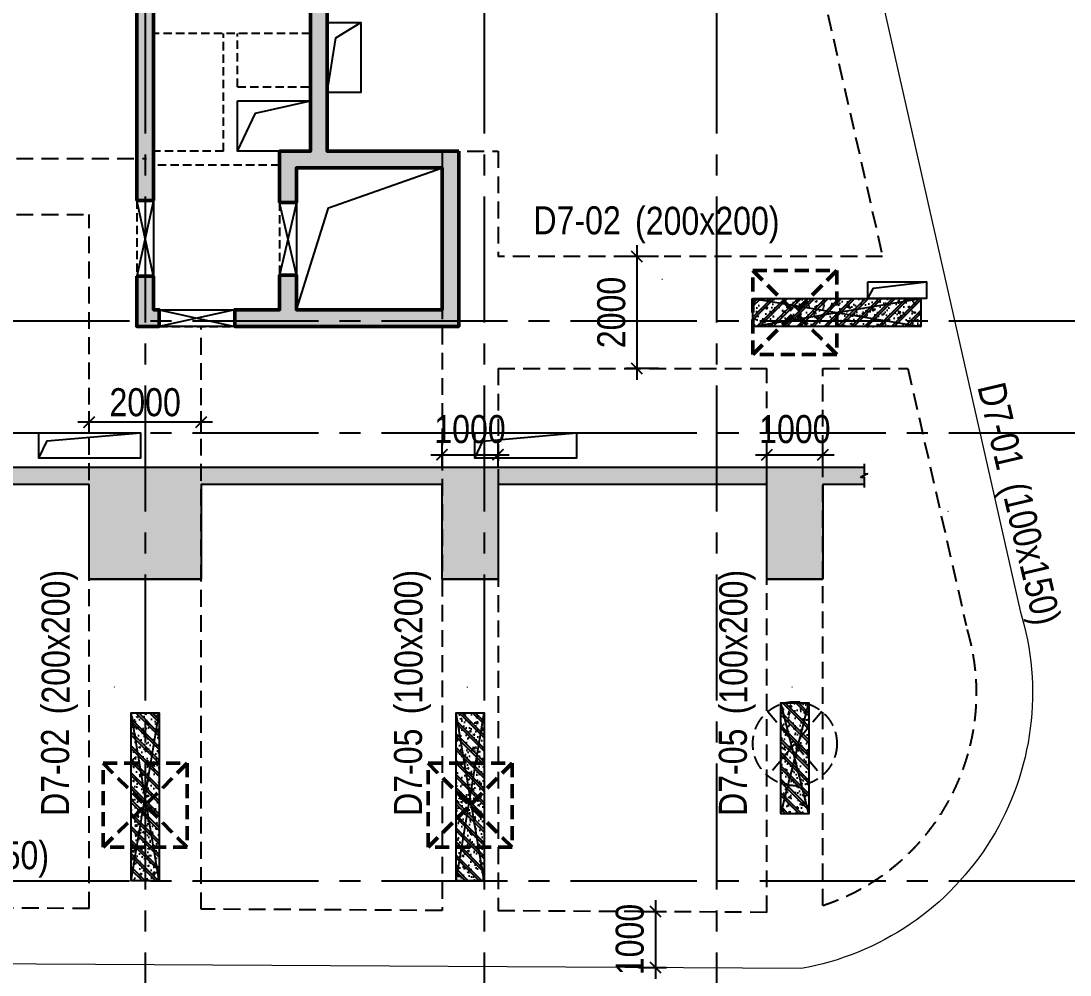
# Model space of a CAD drawing. Header units: millimetres. Extents: x -340714 to 2967022, y -655653 to 62.
# Drawn here: x 1788051 to 1806781, y -337006 to -319971 of the extents above; entities that cross this region are included whole.
import ezdxf
from ezdxf.enums import TextEntityAlignment as Align

# ---------------------------------------------------------------- set-up
doc = ezdxf.new("R2010")
doc.units = ezdxf.units.MM
doc.header["$LTSCALE"] = 100
doc.header["$PDMODE"] = 32
doc.header["$PDSIZE"] = 2.5
for name, pattern in [('CENTER2', [1.125, 0.75, -0.125, 0.125, -0.125]), ('DASHED', [4.5, 3, -1.5]), ('HIDDEN', [0.375, 0.25, -0.125])]:
    doc.linetypes.add(name, pattern=pattern)
for name, color, linetype in [('ccu11-Khuat', 9, 'DASHED'), ('ccu11-Manh', 8, 'Continuous'), ('ccu11-Thay', 7, 'Continuous'), ('ccu12-Manh', 8, 'Continuous'), ('ccu12-Text', 31, 'Continuous'), ('ccu12-Truc', 13, 'CENTER2'), ('KC-Betong', 6, 'Continuous'), ('KC2-DIM', 251, 'Continuous'), ('KT-Hatch', 251, 'Continuous'), ('ST_MBDV Cot vach 220805$0$AUDIT_I_220805193045-5', 6, 'Continuous'), ('ST_MBDV Cot vach 220805$0$IDEA - dim', 251, 'Continuous')]:
    doc.layers.add(name, color=color, linetype=linetype)
for name, color, linetype, lineweight in [('ccu12-Tencaukien', 9, 'Continuous', 15), ('KT-Net cot vach', 6, 'Continuous', 50), ('TNG hungdh1', 3, 'Continuous', 13)]:
    doc.layers.add(name, color=color, linetype=linetype, lineweight=lineweight)
doc.styles.add('Arial Narrow', font='ARIALN.TTF')
doc.dimstyles.new('ccu12-200', dxfattribs={"dimscale": 200, "dimtxt": 2.5, "dimasz": 1, "dimexe": 1, "dimexo": 2, "dimgap": 1, "dimtad": 1, "dimdec": 0, "dimrnd": 5, "dimdsep": 46, "dimtxsty": 'Arial Narrow', "dimblk": 'ARCHTICK', "dimcen": -1, "dimdle": 1, "dimclrd": 256, "dimclre": 256, "dimclrt": 3, "dimadec": 0, "dimazin": 2, "dimtfac": 0.1, "dimtdec": 0, "dimtmove": 0, "dimatfit": 1, "dimldrblk": 'ARCHTICK', "dimfxl": 1, "dimtvp": 0.8333333333333334, "dimtolj": 1, "dimtzin": 12, "dimarcsym": 0})
doc.dimstyles.new('CCU_1-300', dxfattribs={"dimscale": 200, "dimtxt": 2.5, "dimasz": 1, "dimexe": 1, "dimexo": 2, "dimgap": 0.5, "dimtad": 1, "dimdec": 0, "dimrnd": 5, "dimdsep": 46, "dimtxsty": 'Arial Narrow', "dimblk": 'ARCHTICK', "dimcen": -1, "dimdle": 1, "dimclrd": 256, "dimclre": 256, "dimclrt": 3, "dimadec": 0, "dimazin": 2, "dimtfac": 0.1, "dimtdec": 0, "dimtix": 1, "dimtmove": 2, "dimatfit": 1, "dimfxl": 1, "dimtvp": 0.8333333333333334, "dimtolj": 1, "dimtzin": 12, "dimarcsym": 0})

# ---------------------------------------------------------------- blocks, each defined once
blk = doc.blocks.new('Grid-ST-flat-3')
at = {"layer": 'ccu12-Truc', "ltscale": 30}
for p, q in [((398999.3874795342, -66474.78057617624), (398999.3874795342, -104409.5824195731)), ((405049.3874795342, -66474.78057617624), (405049.3874795342, -104409.5824195731)), ((409199.3874795342, -66474.78057617624), (409199.3874795342, -104409.5824195731)), ((366096.2468389795, -82196.27186137065), (425824.0468603974, -82196.27186136972)), ((366096.2468389806, -84196.27186137141), (425824.046860399, -84196.27186136867)), ((366096.246838973, -92196.27186136931), (425824.0468604039, -92196.27186137077))]:
    blk.add_line(p, q, dxfattribs=at)
blk = doc.blocks.new('*U650')
h = blk.add_hatch()
h.set_pattern_fill('VATLIEU04', color=250, scale=40, style=0, pattern_type=2)
h.set_pattern_definition([(49.99999999999999, (-449.9999999999709, 3049.999999999995), (286.9040730403014, -25.10085399303804), [30, -330]), (355, (-449.9999999999709, 3049.999999999995), (-55.50053344520001, 300.8768534800047), [24, -264]), (100.4514, (-426.0913279999709, 3047.908263999995), (231.4037526856086, 275.7758168243814), [25.496076, -280.4568448]), (46.18420000000001, (-449.9999999999709, 3129.999999999995), (426.8964194502578, -66.20760573160723), [45, -495]), (96.6356, (-414.4253019999708, 3124.482677199995), (373.8650822194813, 389.6471483601767), [38.2441152, -420.6852]), (351.1842, (-449.9999999999709, 3129.999999999995), (373.8647780534509, 389.6474403701299), [36, -396]), (21, (-409.9999999999709, 3109.999999999995), (238.7628208473847, -161.0475562661355), [30, -330]), (326.0000000000001, (-409.9999999999709, 3109.999999999995), (97.32613276863269, 290.0600180187412), [24, -264]), (71.4514, (-390.1031067999709, 3096.579357599995), (336.089051432596, 129.012198683981), [25.496076, -280.4568448]), (37.50000000000001, (-449.9999999999709, 3049.999999999995), (4.863942126916267, 133.1575415325246), [0, -260.8, 0, -268, 0, -265]), (7.499999999999999, (-449.9999999999709, 3049.999999999995), (105.2278149768594, 157.7646847529441), [0, -152.8, 0, -254.8, 0, -101]), (327.5, (-539.1999999999709, 3049.999999999995), (213.5289744689636, -9.021948693751902), [0, -100, 0, -312, 0, -414]), (317.5, (-579.1999999999709, 3049.999999999995), (233.2744677369545, 40.04199293292709), [0, -130, 0, -207.2, 0, -294]), (45, (-449.9999999999709, 3049.999999999995), (-120.2081528017131, 120.2081528017131), []), (45, (-449.9999999999709, 3098.999999999995), (-120.2081528017131, 120.2081528017131), [])])
h.paths.add_polyline_path([(-475, -474.9999999999998), (25, -475.0000000000047), (25.0000000000291, 2524.999999999995), (-474.9999999999709, 2525)])
at = {"color": 6, "ltscale": 0.25}
blk.add_lwpolyline([(-475, -474.9999999999998), (25, -475.0000000000047), (25.0000000000291, 2524.999999999995), (-474.9999999999709, 2525)], close=True, dxfattribs=at)
at = {"layer": 'Defpoints', "linetype": 'ByBlock', "ltscale": 30}
for p, q in [((25, -475.0000000000047), (-474.9999999999709, 2525)), ((-475, -474.9999999999998), (25.0000000000291, 2524.999999999995))]:
    blk.add_line(p, q, dxfattribs=at)
blk = doc.blocks.new('*U658')
h = blk.add_hatch()
h.set_pattern_fill('VATLIEU04', color=250, scale=40, style=0, pattern_type=2)
h.set_pattern_definition([(49.99999999999999, (-449.9999999999808, 2029.999999294469), (286.9040730403014, -25.10085399303804), [30, -330]), (355, (-449.9999999999808, 2029.999999294469), (-55.50053344520001, 300.8768534800047), [24, -264]), (100.4514, (-426.0913279999808, 2027.908263294469), (231.4037526856086, 275.7758168243814), [25.496076, -280.4568448]), (46.18420000000001, (-449.9999999999808, 2109.999999294469), (426.8964194502578, -66.20760573160723), [45, -495]), (96.6356, (-414.4253019999807, 2104.482676494469), (373.8650822194813, 389.6471483601767), [38.2441152, -420.6852]), (351.1842, (-449.9999999999808, 2109.999999294469), (373.8647780534509, 389.6474403701299), [36, -396]), (21, (-409.9999999999808, 2089.999999294469), (238.7628208473847, -161.0475562661355), [30, -330]), (326.0000000000001, (-409.9999999999808, 2089.999999294469), (97.32613276863269, 290.0600180187412), [24, -264]), (71.4514, (-390.1031067999808, 2076.579356894469), (336.089051432596, 129.012198683981), [25.496076, -280.4568448]), (37.50000000000001, (-449.9999999999808, 2029.999999294469), (4.863942126916267, 133.1575415325246), [0, -260.8, 0, -268, 0, -265]), (7.499999999999999, (-449.9999999999808, 2029.999999294469), (105.2278149768594, 157.7646847529441), [0, -152.8, 0, -254.8, 0, -101]), (327.5, (-539.1999999999808, 2029.999999294469), (213.5289744689636, -9.021948693751902), [0, -100, 0, -312, 0, -414]), (317.5, (-579.1999999999808, 2029.999999294469), (233.2744677369545, 40.04199293292709), [0, -130, 0, -207.2, 0, -294]), (45, (-449.9999999999808, 2029.999999294469), (-120.2081528017131, 120.2081528017131), []), (45, (-449.9999999999808, 2078.999999294469), (-120.2081528017131, 120.2081528017131), [])])
h.paths.add_polyline_path([(-475, -474.9999999999998), (25, -475.0000000000047), (25.00000000001921, 1504.999999294469), (-474.9999999999808, 1504.999999294474)])
at = {"color": 6, "ltscale": 0.25}
blk.add_lwpolyline([(-475, -474.9999999999998), (25, -475.0000000000047), (25.00000000001921, 1504.999999294469), (-474.9999999999808, 1504.999999294474)], close=True, dxfattribs=at)
at = {"layer": 'Defpoints', "linetype": 'ByBlock', "ltscale": 30}
for p, q in [((25, -475.0000000000047), (-474.9999999999808, 1504.999999294474)), ((-475, -474.9999999999998), (25.00000000001921, 1504.999999294469))]:
    blk.add_line(p, q, dxfattribs=at)
blk = doc.blocks.new('MBCOTVACH-T7-PN')
at = {"layer": 'ST_MBDV Cot vach 220805$0$IDEA - dim', "elevation": -2.13470615894213e-05}
blk.add_lwpolyline([(101386.7422623895, -31396.43592545133), (101886.7422623895, -31396.43592545133), (101886.7422623895, -33376.43592474579), (101386.7422623895, -33376.43592474579)], close=True, dxfattribs=at)
at = {"layer": 'ST_MBDV Cot vach 220805$0$AUDIT_I_220805193045-5', "linetype": 'ByBlock', "xscale": -1}
for name, p, rotation in [('*U650', (101361.7422623895, -24201.43592545424, 5.460117569354167e-05), 270), ('*U658', (101411.7422623895, -32901.43592474579, -2.13470615894213e-05), 359.9999999999985), ('*U650', (89811.74226238951, -34101.43592545066, -2.13470615894213e-05), 359.9999999999985), ('*U650', (95611.74226238951, -34101.43592545368, -2.13470615894213e-05), 359.9999999999985)]:
    blk.add_blockref(name, p, dxfattribs=dict(at, rotation=rotation))
blk = doc.blocks.new('*U702')
at = {"layer": 'ccu12-Tencaukien', "color": 8, "ltscale": 10000}
blk.add_line((360.6565736538532, -155.3215232637356), (354.4065714950475, -155.3215232637356), dxfattribs=at)
at = {"layer": 'ccu12-Text', "color": 2, "style": 'Arial Narrow', "width": 0.8}
blk.add_attdef('SH', text='', height=300, dxfattribs=at).set_placement((275.6048113084853, 5.864471777974813), align=Align.BOTTOM_RIGHT)
at = {"layer": 'ccu12-Text', "color": 31, "style": 'Arial Narrow', "width": 0.8}
for tag, p in [('(', (507.5315725744504, -75.41116959831947)), ('KT', (632.605666770517, -75.41116959831947)), (')', (962.8971199221714, -75.41116959831947))]:
    blk.add_attdef(tag, text='', height=250, dxfattribs=at).set_placement(p, align=Align.BOTTOM_LEFT)
blk = doc.blocks.new('*U703')
at = {"layer": 'ccu12-Tencaukien', "color": 8, "ltscale": 10000}
blk.add_line((360.6565736538532, -155.3215232637356), (354.4065714950475, -155.3215232637356), dxfattribs=at)
at = {"layer": 'ccu12-Text', "color": 2, "style": 'Arial Narrow', "width": 0.8}
blk.add_attdef('SH', text='', height=300, dxfattribs=at).set_placement((275.6048113084853, 5.864471777974813), align=Align.BOTTOM_RIGHT)
at = {"layer": 'ccu12-Text', "color": 31, "style": 'Arial Narrow', "width": 0.8}
for tag, p in [('(', (507.5315725744504, -75.41116959831947)), ('KT', (632.605666770517, -75.41116959831947)), (')', (962.8971199221714, -75.41116959831947))]:
    blk.add_attdef(tag, text='', height=250, dxfattribs=at).set_placement(p, align=Align.BOTTOM_LEFT)
blk = doc.blocks.new('*U704')
at = {"layer": 'ccu12-Tencaukien', "color": 8, "ltscale": 10000}
blk.add_line((360.6565736538532, -155.3215232637356), (354.4065714950475, -155.3215232637356), dxfattribs=at)
at = {"layer": 'ccu12-Text', "color": 2, "style": 'Arial Narrow', "width": 0.8}
blk.add_attdef('SH', text='', height=300, dxfattribs=at).set_placement((275.6048113084853, 5.864471777974813), align=Align.BOTTOM_RIGHT)
at = {"layer": 'ccu12-Text', "color": 31, "style": 'Arial Narrow', "width": 0.8}
for tag, p in [('(', (507.5315725744504, -75.41116959831947)), ('KT', (632.605666770517, -75.41116959831947)), (')', (962.8971199221714, -75.41116959831947))]:
    blk.add_attdef(tag, text='', height=250, dxfattribs=at).set_placement(p, align=Align.BOTTOM_LEFT)
blk = doc.blocks.new('*U689')
at = {"layer": 'ccu12-Tencaukien', "color": 8, "ltscale": 10000}
blk.add_line((360.6565736538532, -155.3215232637356), (354.4065714950475, -155.3215232637356), dxfattribs=at)
at = {"layer": 'ccu12-Text', "color": 2, "style": 'Arial Narrow', "width": 0.8}
blk.add_attdef('SH', text='', height=300, dxfattribs=at).set_placement((275.6048113084853, 5.864471777974813), align=Align.BOTTOM_RIGHT)
at = {"layer": 'ccu12-Text', "color": 31, "style": 'Arial Narrow', "width": 0.8}
for tag, p in [('(', (507.5315725744504, -75.41116959831947)), ('KT', (632.605666770517, -75.41116959831947)), (')', (962.8971199221714, -75.41116959831947))]:
    blk.add_attdef(tag, text='', height=250, dxfattribs=at).set_placement(p, align=Align.BOTTOM_LEFT)
blk = doc.blocks.new('*U690')
at = {"layer": 'ccu12-Tencaukien', "color": 8, "ltscale": 10000}
blk.add_line((360.6565736538532, -155.3215232637356), (354.4065714950475, -155.3215232637356), dxfattribs=at)
at = {"layer": 'ccu12-Text', "color": 2, "style": 'Arial Narrow', "width": 0.8}
blk.add_attdef('SH', text='', height=300, dxfattribs=at).set_placement((275.6048113084853, 5.864471777974813), align=Align.BOTTOM_RIGHT)
at = {"layer": 'ccu12-Text', "color": 31, "style": 'Arial Narrow', "width": 0.8}
for tag, p in [('(', (507.5315725744504, -75.41116959831947)), ('KT', (632.605666770517, -75.41116959831947)), (')', (962.8971199221714, -75.41116959831947))]:
    blk.add_attdef(tag, text='', height=250, dxfattribs=at).set_placement(p, align=Align.BOTTOM_LEFT)
blk = doc.blocks.new('*U705')
at = {"layer": 'ccu12-Tencaukien', "color": 8, "ltscale": 10000}
blk.add_line((360.6565736538532, -155.3215232637356), (354.4065714950475, -155.3215232637356), dxfattribs=at)
at = {"layer": 'ccu12-Text', "color": 2, "style": 'Arial Narrow', "width": 0.8}
blk.add_attdef('SH', text='', height=300, dxfattribs=at).set_placement((275.6048113084853, 5.864471777974813), align=Align.BOTTOM_RIGHT)
at = {"layer": 'ccu12-Text', "color": 31, "style": 'Arial Narrow', "width": 0.8}
for tag, p in [('(', (507.5315725744504, -75.41116959831947)), ('KT', (632.605666770517, -75.41116959831947)), (')', (962.8971199221714, -75.41116959831947))]:
    blk.add_attdef(tag, text='', height=250, dxfattribs=at).set_placement(p, align=Align.BOTTOM_LEFT)
blk = doc.blocks.new('MBKC-T7-PN-1')
at = {"layer": 'ccu11-Khuat', "color": 4}
for p, q in [((82336.80464432063, -21676.61715156486), (90062.2830034555, -21676.61715156224)), ((95336.80449040327, -21546.61616688699), (95336.8044904028, -35104.96001821861)), ((95336.8044904028, -21546.61616688699), (96336.8044904028, -21546.61616688699)), ((96336.80449040327, -21546.61616688699), (96336.80449040327, -23426.43592545472)), ((82336.80464432063, -22676.61715156492), (89036.80449052528, -22676.61715156259)), ((89036.80449052481, -35069.21621239337), (89036.80449052481, -22676.61715156259)), ((91036.80449052481, -35080.5634523381), (91036.80449052481, -24676.6166119572)), ((96336.80449040327, -25426.43592545472), (96336.8044904028, -35110.63363819104)), ((101136.74226239, -35137.8666610003), (101136.74226239, -25426.43592545472)), ((102136.74226239, -35014.76758686209), (102136.74226239, -25426.43592545472)), ((89036.80449052481, -35069.21621239337), (82336.80464432063, -35031.20295945107)), ((95336.80449040327, -35104.96001821861), (91036.80449052481, -35080.5634523381)), ((101136.74226239, -35137.86666100036), (96336.8044904028, -35110.63363819104))]:
    blk.add_line(p, q, dxfattribs=at)
for points in [[(102027.0015302943, -18226.21194158599), (103203.5027621801, -23426.43592545472), (96336.80449040327, -23426.43592545472)], [(96336.80449040327, -25426.43592545472), (101136.74226239, -25426.43592545472)], [(102136.74226239, -25426.43592545472), (103655.9837458977, -25426.43592545472), (104693.9803345967, -30014.458963115)]]:
    blk.add_lwpolyline(points, dxfattribs=at)
blk.add_arc((100882.4516546549, -31219.2426364799), 3997.405981086451, 288.2869461267759, 17.54119133417035, dxfattribs=at)
at = {"layer": 'ccu11-Manh'}
for p, q in [((90286.80464431876, -24376.6166119572), (91636.80464431876, -24676.6166119572)), ((91636.80464431876, -24376.6166119572), (90286.80464431876, -24676.6166119572))]:
    blk.add_line(p, q, dxfattribs=at)
blk.add_lwpolyline([(90286.80464431876, -24376.6166119572), (91636.80464431876, -24376.6166119572), (91636.80464431876, -24676.6166119572), (90286.80464431876, -24676.6166119572)], close=True, dxfattribs=at)
at = {"layer": 'TNG hungdh1'}
blk.add_lwpolyline([(30192.4833111777, 12092.81666385627, -0.1171192909661862), (42412.38115973352, 13531.41526730324), (57798.83130551083, 9101.551082909224, -0.2840117854119512), (60754.95443003206, 5748.563430855167), (65985.67426092131, -9368.852161337389, 0.3181294741100671), (69743.13967055595, -12060.84411257948), (99390.07933190977, -12228.73261059262, -0.3265251430417447), (102151.4752845741, -14244.61140803713), (105660.6106905597, -29755.25398645597, -0.4508631928773756), (101746.7365236948, -36141.34363147663), (55535.10669648787, -35879.15640553273, -0.3332430787464091), (50103.54295826657, -32276.25873273378), (45597.80633774912, -19255.7275120914, 0.3734653731247742), (30668.60945794685, -13100.7630154714), (11293.40635154722, -19805.52494251612), (11293.40635154722, -19805.52494251612, -0.3703335605766636), (6440.809495901223, -17879.2240648279), (-1057.025853287894, -3542.923806525883, -0.4584761371333171), (1179.397029460873, 2090.909823645256), (30192.4833111777, 12092.81666385673)], format="xyb", dxfattribs=at)
blk = doc.blocks.new('_ARCHTICK')
at = {"color": 0, "linetype": 'ByBlock', "const_width": 0.15}
blk.add_lwpolyline([(-0.5, -0.5), (0.5, 0.5)], dxfattribs=at)
blk = doc.blocks.new('*D787')
at = {"layer": 'Defpoints', "color": 0, "transparency": 16777216}
for p in [(1799833.329294601, -324175.8896907268), (1799048.728533349, -326175.8896907268), (1799833.329294601, -326175.8896907268)]:
    blk.add_point(p, dxfattribs=at)
at = {"layer": 'KC2-DIM', "lineweight": -2, "transparency": 16777216}
for p, q in [((1799048.728533349, -323975.8896907268), (1799048.728533349, -326375.8896907268)), ((1799433.329294601, -324175.8896907268), (1798848.728533349, -324175.8896907268)), ((1799433.329294601, -326175.8896907268), (1798848.728533349, -326175.8896907268))]:
    blk.add_line(p, q, dxfattribs=at)
at = {"layer": 'KC2-DIM', "lineweight": -2, "transparency": 16777216, "xscale": 200, "yscale": 200, "zscale": 200}
for p, rotation in [((1799048.728533349, -324175.8896907268), 90), ((1799048.728533349, -326175.8896907268), 270)]:
    blk.add_blockref('_ARCHTICK', p, dxfattribs=dict(at, rotation=rotation))
at = {"layer": 'KC2-DIM', "color": 3, "transparency": 16777216, "insert": (1798593.442039488, -325175.8896907272), "char_height": 500, "attachment_point": 5, "rotation": 90, "style": 'Arial Narrow'}
blk.add_mtext('\\A1;2000', dxfattribs=at)
blk = doc.blocks.new('*D788')
at = {"layer": 'Defpoints', "color": 0, "transparency": 16777216}
for p in [(1796568.525844747, -327716.6962588633), (1795568.525844747, -328328.3825416038), (1796568.525844747, -328328.3825416038)]:
    blk.add_point(p, dxfattribs=at)
at = {"layer": 'KC2-DIM', "lineweight": -2, "transparency": 16777216}
for p, q in [((1795568.525844747, -327928.3825416038), (1795568.525844747, -327516.6962588633)), ((1796568.525844747, -327928.3825416038), (1796568.525844747, -327516.6962588633)), ((1795368.525844747, -327716.6962588633), (1796768.525844747, -327716.6962588633))]:
    blk.add_line(p, q, dxfattribs=at)
at = {"layer": 'KC2-DIM', "lineweight": -2, "transparency": 16777216, "xscale": 200, "yscale": 200, "zscale": 200, "rotation": 180}
blk.add_blockref('_ARCHTICK', (1795568.525844747, -327716.6962588633), dxfattribs=at)
at = {"layer": 'KC2-DIM', "lineweight": -2, "transparency": 16777216, "xscale": 200, "yscale": 200, "zscale": 200}
blk.add_blockref('_ARCHTICK', (1796568.525844747, -327716.6962588633), dxfattribs=at)
at = {"layer": 'KC2-DIM', "color": 3, "transparency": 16777216, "insert": (1796068.525844747, -327261.4097650025), "char_height": 500, "attachment_point": 5, "style": 'Arial Narrow'}
blk.add_mtext('\\A1;1000', dxfattribs=at)
blk = doc.blocks.new('*D789')
at = {"layer": 'Defpoints', "color": 0, "transparency": 16777216}
for p in [(1802368.463616735, -327716.6962588633), (1801368.463616735, -328328.3825416038), (1802368.463616735, -328328.3825416038)]:
    blk.add_point(p, dxfattribs=at)
at = {"layer": 'KC2-DIM', "lineweight": -2, "transparency": 16777216}
for p, q in [((1801368.463616735, -327928.3825416038), (1801368.463616735, -327516.6962588633)), ((1802368.463616735, -327928.3825416038), (1802368.463616735, -327516.6962588633)), ((1801168.463616735, -327716.6962588633), (1802568.463616735, -327716.6962588633))]:
    blk.add_line(p, q, dxfattribs=at)
at = {"layer": 'KC2-DIM', "lineweight": -2, "transparency": 16777216, "xscale": 200, "yscale": 200, "zscale": 200, "rotation": 180}
blk.add_blockref('_ARCHTICK', (1801368.463616735, -327716.6962588633), dxfattribs=at)
at = {"layer": 'KC2-DIM', "lineweight": -2, "transparency": 16777216, "xscale": 200, "yscale": 200, "zscale": 200}
blk.add_blockref('_ARCHTICK', (1802368.463616735, -327716.6962588633), dxfattribs=at)
at = {"layer": 'KC2-DIM', "color": 3, "transparency": 16777216, "insert": (1801868.463616735, -327261.4097650025), "char_height": 500, "attachment_point": 5, "style": 'Arial Narrow'}
blk.add_mtext('\\A1;1000', dxfattribs=at)
blk = doc.blocks.new('*D790')
at = {"layer": 'Defpoints', "color": 0, "transparency": 16777216}
for p in [(1798685.189732838, -335872.0965499734), (1798679.516204179, -336872.0804553801), (1799378.315430476, -336872.0804553801)]:
    blk.add_point(p, dxfattribs=at)
at = {"layer": 'KC2-DIM', "lineweight": -2, "transparency": 16777216}
for p, q in [((1799378.315430476, -335672.0965499734), (1799378.315430476, -337072.0804553801)), ((1799085.189732838, -335872.0965499734), (1799578.315430476, -335872.0965499734)), ((1799079.516204179, -336872.0804553801), (1799578.315430476, -336872.0804553801))]:
    blk.add_line(p, q, dxfattribs=at)
at = {"layer": 'KC2-DIM', "lineweight": -2, "transparency": 16777216, "xscale": 200, "yscale": 200, "zscale": 200}
for p, rotation in [((1799378.315430476, -335872.0965499734), 90), ((1799378.315430476, -336872.0804553801), 270)]:
    blk.add_blockref('_ARCHTICK', p, dxfattribs=dict(at, rotation=rotation))
at = {"layer": 'KC2-DIM', "color": 3, "transparency": 16777216, "insert": (1798923.028936614, -336372.0885026772), "char_height": 500, "attachment_point": 5, "rotation": 90, "style": 'Arial Narrow'}
blk.add_mtext('\\A1;1000', dxfattribs=at)
blk = doc.blocks.new('*D792')
at = {"layer": 'Defpoints', "color": 0, "transparency": 16777216}
for p in [(1789268.525844869, -327136.7680117014), (1789268.525844869, -327734.8884580453), (1791268.525844869, -327734.8884580453)]:
    blk.add_point(p, dxfattribs=at)
at = {"layer": 'KC2-DIM', "lineweight": -2, "transparency": 16777216}
for p, q in [((1789268.525844869, -327334.8884580453), (1789268.525844869, -326936.7680117014)), ((1791268.525844869, -327334.8884580453), (1791268.525844869, -326936.7680117014)), ((1791468.525844869, -327136.7680117014), (1789068.525844869, -327136.7680117014))]:
    blk.add_line(p, q, dxfattribs=at)
at = {"layer": 'KC2-DIM', "lineweight": -2, "transparency": 16777216, "xscale": 200, "yscale": 200, "zscale": 200, "rotation": 180}
blk.add_blockref('_ARCHTICK', (1789268.525844869, -327136.7680117014), dxfattribs=at)
at = {"layer": 'KC2-DIM', "lineweight": -2, "transparency": 16777216, "xscale": 200, "yscale": 200, "zscale": 200}
blk.add_blockref('_ARCHTICK', (1791268.525844869, -327136.7680117014), dxfattribs=at)
at = {"layer": 'KC2-DIM', "color": 3, "transparency": 16777216, "insert": (1790268.525844869, -326781.4815178406), "char_height": 500, "attachment_point": 5, "style": 'Arial Narrow'}
blk.add_mtext('\\A1;2000', dxfattribs=at)
blk = doc.blocks.new('LOI-B2-T1-PN')
at = {"layer": 'KT-Hatch'}
h = blk.add_hatch(dxfattribs=at)
h.set_pattern_fill('BTCT', color=256, scale=40)
h.set_pattern_definition([(49.99999999999999, (106559.8543703832, -42147.03074568097), (286.9040730403014, -25.10085399303804), [30, -330]), (355, (106559.8543703832, -42147.03074568097), (-55.50053344520001, 300.8768534800047), [24, -264]), (100.4514, (106583.7630423835, -42149.12248168094), (231.4037526856086, 275.7758168243814), [25.496076, -280.4568448]), (46.18420000000001, (106559.8543703832, -42067.03074568097), (426.8964194502578, -66.20760573160723), [45, -495]), (96.6356, (106595.4290683834, -42072.54806848097), (373.8650822194813, 389.6471483601767), [38.2441152, -420.6852]), (351.1842, (106559.8543703832, -42067.03074568097), (373.8647780534509, 389.6474403701299), [36, -396]), (21, (106599.8543703832, -42087.03074568097), (238.7628208473847, -161.0475562661355), [30, -330]), (326.0000000000001, (106599.8543703832, -42087.03074568097), (97.32613276863269, 290.0600180187412), [24, -264]), (71.4514, (106619.7512635832, -42100.45138808095), (336.089051432596, 129.012198683981), [25.496076, -280.4568448]), (37.50000000000001, (106559.8543703832, -42147.03074568097), (4.863942126916267, 133.1575415325246), [0, -260.8, 0, -268, 0, -265]), (7.499999999999999, (106559.8543703832, -42147.03074568097), (105.2278149768594, 157.7646847529441), [0, -152.8, 0, -254.8, 0, -101]), (327.5, (106470.6543703835, -42147.03074568097), (213.5289744689636, -9.021948693751902), [0, -100, 0, -312, 0, -414]), (317.5, (106430.6543703835, -42147.03074568097), (233.2744677369545, 40.04199293292709), [0, -130, 0, -207.2, 0, -294]), (45, (106559.8543703832, -42147.03074568097), (-106.0660171779821, 106.0660171779821), []), (45, (106630.5650483832, -42147.03074568097), (-106.0660171779821, 106.0660171779821), [])])
h.paths.add_polyline_path([(89886.80448012578, -22426.61616878753), (90186.80448012624, -22426.61616878753), (90186.80448012624, -14536.62490315287), (92986.80448012624, -14536.62490315293), (92986.80448012578, -21546.61616641021), (92436.80448012578, -21546.61616641015), (92436.80448012578, -22461.61616641015), (92736.80448012578, -22461.61616641021), (92736.80448012578, -21846.61616641021), (95336.80448012578, -21846.61616641027), (95336.80448012578, -24376.61616641027), (92736.80448012578, -24376.61616641021), (92736.80448012578, -23761.61616641021), (92436.80448012578, -23761.61616641015), (92436.80448012578, -24376.61616641015), (91636.80448012578, -24376.61616641015), (91636.80448012578, -24676.61616641015), (95636.80448012578, -24676.61616641027), (95636.80448012578, -21546.61616641027), (93286.80448012578, -21546.61616641021), (93286.79678538674, -14236.62396789709), (89886.79678538674, -14236.62396789697)])
h.paths.add_polyline_path([(90186.80448012624, -23776.61616878753), (89886.80448012578, -23776.61616878753), (89886.80448012578, -24676.61616641015), (90286.80448012578, -24676.61616641015), (90286.80448012578, -24376.61616641015), (90186.80448012624, -24376.61616641015)], flags=17)
at = {"ltscale": 0.5}
blk.add_lwpolyline([(91686.80448009097, -20646.61616878747), (92986.80447665707, -20646.61616878747), (92986.80447665707, -21546.61616641015), (91686.80448009097, -21546.61616641015)], close=True, dxfattribs=at)
at = {"layer": 'ccu11-Khuat', "ltscale": 0.5}
for points in [[(92986.80457811721, -19446.61616878817), (90186.80457817821, -19446.61726696999)], [(91436.80448009097, -21546.61626683944), (91436.80365645478, -19446.61677671061)], [(91686.80402905203, -20396.61616878747), (91686.80365645478, -19446.61667865864)], [(91686.80448009097, -20396.61616878747), (92986.80448009097, -20396.61616878747)], [(91436.80448009097, -21546.61616878747), (90186.80448009085, -21546.61616878747)], [(92436.80448009097, -21796.61616878747), (90186.80448009085, -21796.61616878747)]]:
    blk.add_lwpolyline(points, dxfattribs=at)
at = {"layer": 'ccu11-Khuat', "color": 6, "ltscale": 0.5}
for points in [[(89886.80448012671, -22426.61616878741), (89886.80448012671, -23776.6161687873)], [(92436.80448012624, -22461.61616641015), (92436.80448012624, -23761.61616641231)], [(90286.80448012601, -24676.61616641015), (91636.80448012578, -24676.61616641015)]]:
    blk.add_lwpolyline(points, dxfattribs=at)
at = {"layer": 'ccu11-Thay', "color": 6, "ltscale": 0.5}
for points in [[(90186.80448012671, -22426.61616878753), (90186.80448012671, -23776.6161687873)], [(92736.80448012624, -22461.61616641021), (92736.80448012624, -23761.61616641231)], [(90286.80448012601, -24376.61616641015), (91636.80448012578, -24376.61616641015)]]:
    blk.add_lwpolyline(points, dxfattribs=at)
at = {"layer": 'ccu12-Manh', "ltscale": 0.5}
blk.add_lwpolyline([(92736.80448012578, -24376.61616641015), (93312.1975349395, -22558.21548682667), (95336.80448012578, -21846.61616641027)], dxfattribs=at)
at = {"layer": 'KC2-DIM', "ltscale": 0.5}
for points in [[(91686.80448009097, -21546.61616878747), (91686.804127104, -20646.61616878747)], [(91686.80448009097, -20646.61616878747), (92986.80448009097, -20646.61616878747)], [(91686.80448009097, -21546.6166285373), (92006.47616391268, -20867.92733451008), (92986.80447665707, -20646.61617116479)], [(90186.80448012671, -22426.61616878753), (89886.80448012671, -23776.6161687873)], [(90186.80448012671, -23776.6161687873), (89886.80448012671, -22426.61616878741)], [(92736.80448012624, -22461.61616641021), (92436.80448012624, -23761.61616641231)], [(92736.80448012624, -23761.61616641231), (92436.80448012624, -22461.61616641015)], [(90286.80448012601, -24376.61616641015), (91636.80448012578, -24676.61616641015)], [(91636.80448012578, -24376.61616641015), (90286.80448012601, -24676.61616641015)]]:
    blk.add_lwpolyline(points, dxfattribs=at)
at = {"layer": 'KT-Net cot vach'}
for p, q in [((90186.80448012624, -22426.61616878753), (89886.80448012578, -22426.61616878753)), ((90186.80448012624, -23776.61616878753), (89886.80448012578, -23776.61616878753)), ((92436.80448012578, -23761.61616641015), (92436.80448012578, -24376.61616641015)), ((92736.80448012578, -23761.61616641254), (92436.80448012531, -23761.61616641254)), ((92736.80448012578, -23761.61616641021), (92736.80448012578, -24376.61616641021)), ((91636.80448012578, -24376.61616641015), (92436.80448012578, -24376.61616641015)), ((91636.80448012578, -24676.61616641015), (95636.80448012578, -24676.61616641027))]:
    blk.add_line(p, q, dxfattribs=at)
for points in [[(89886.80448012578, -22426.61616878753), (89886.80809450126, -14236.62490315281), (93286.80809450126, -14236.62490315293), (93286.80448012578, -21546.61616641021), (95636.80448012578, -21546.61616641027)], [(95636.80448012578, -21546.61616641027), (95636.80448012578, -24676.61616641027), (91636.80448012578, -24676.61616641015), (91636.80448012578, -24376.61616641015), (92436.80448012578, -24376.61616641015), (92436.80448012578, -23761.61616641015), (92736.80448012578, -23761.61616641021), (92736.80448012578, -24376.61616641021), (95336.80448012578, -24376.61616641027), (95336.80448012578, -21846.61616641027), (92736.80448012578, -21846.61616641021), (92736.80448012578, -22461.61616641021), (92436.80448012578, -22461.61616641015), (92436.80448012578, -21546.61616641015), (92986.80448012578, -21546.61616641021), (92986.80809450126, -14536.62490315293), (90186.80809450126, -14536.62490315287), (90186.80448012624, -22426.61616878753)], [(90186.80448012624, -23776.61616878753), (90186.80448012624, -24376.61616641015), (90286.80448012578, -24376.61616641015), (90286.80448012578, -24676.61616641015), (89886.80448012578, -24676.61616641015), (89886.80448012578, -23776.61616878753)]]:
    blk.add_lwpolyline(points, dxfattribs=at)
blk = doc.blocks.new('*U1064')
at = {"color": 6, "linetype": 'HIDDEN', "ltscale": 10}
for p, q in [((1025, -1025), (-475, 475)), ((1025, 475), (-475, -1025))]:
    blk.add_line(p, q, dxfattribs=at)
blk.add_lwpolyline([(-475, 475), (1025, 475), (1025, -1025), (-475, -1025)], close=True, dxfattribs=at)
blk = doc.blocks.new('MBDV-COTVACH-T7-PN')
at = {"layer": 'KC-Betong', "linetype": 'HIDDEN', "ltscale": 10}
for points in [[(101153.5938634891, -31552.45235277107), (102119.7333267035, -32700.44517329929)], [(102120.0150967706, -31552.45235277107), (101153.8756335562, -32700.44517329929)]]:
    blk.add_lwpolyline(points, dxfattribs=at)
blk.add_circle((101636.8044801299, -32126.61616641039), 750, dxfattribs=at)
at = {"layer": 'KT-Net cot vach'}
for p in [(101361.8044801299, -24151.61616647651), (89761.80448012985, -32951.61705750693), (95561.80448012985, -32951.61705750995)]:
    blk.add_blockref('*U1064', p, dxfattribs=at)
blk = doc.blocks.new('LM-T8-MAI-PN')
at = {"layer": 'ccu11-Manh', "color": 1}
for points in [[(93286.86687233811, -20496.61661200423), (93441.23657114827, -19521.15401631303), (93886.86795416824, -19246.79225673364)], [(102936.7989347621, -24176.43637100072), (103041.1845484024, -23993.63426857709), (103986.798926732, -23876.43637100077)], [(88136.85545701347, -27026.79685361346), (88286.58883894444, -26717.90640531748), (89951.85545701161, -26576.79685361352)], [(95921.86116473563, -27026.79685287422), (96065.92154235602, -26725.01138507097), (97736.86116473377, -26576.7968529081)]]:
    blk.add_lwpolyline(points, dxfattribs=at)
at = {"layer": 'ccu11-Thay', "color": 1}
for points in [[(93286.86687233835, -19246.79225673364), (93886.86795416824, -19246.79225673364), (93886.86795416824, -20496.61661200423), (93286.86687233811, -20496.61661200423), (93286.86795416451, -19246.79225673364)], [(102936.798926732, -23876.43637100077), (103986.798926732, -23876.43637100077), (103986.798926732, -24176.61661195441), (102936.7989347621, -24176.43637100072), (102936.798926732, -23876.43637100077)], [(88136.85545701161, -26576.79685361352), (89951.85545701161, -26576.79685361352), (89951.85545701138, -27026.79685361352), (88136.85545701347, -27026.79685361346), (88136.85545701161, -26576.79685361352)], [(95921.86116473377, -26576.7968529081), (97736.86116473377, -26576.7968529081), (97736.8611647319, -27026.79685290804), (95921.86116473563, -27026.79685287422), (95921.8611642241, -26576.79680877854)]]:
    blk.add_lwpolyline(points, dxfattribs=at)

msp = doc.modelspace()

# ---------------------------------------------------------------- hatches: boundary and pattern name
at = {"layer": 'Defpoints'}
h = msp.add_hatch(dxfattribs=at)
h.set_pattern_fill('BETONG', color=252, scale=30, pattern_type=2)
h.set_pattern_definition([(0, (314518.6243432842, -519902.1420519353), (0, 155.88457272), [3.75, -86.25]), (0, (314518.6243432842, -519895.6468614053), (0, 155.88457272), [3.75, -86.25]), (120, (314518.6243432842, -519902.1420519353), (-135.0000000336027, -77.94228635999997), [3.749999999999996, -86.24999999999989]), (120, (314524.2493432842, -519898.8944566553), (-135.0000000336027, -77.94228635999997), [3.749999999999996, -86.24999999999989]), (0, (314563.6243432842, -519824.1997655754), (0, 155.88457272), [3.75, -86.25]), (0, (314563.6243432842, -519817.7045750453), (0, 155.88457272), [3.75, -86.25]), (120, (314563.6243432842, -519824.1997655754), (-135.0000000336027, -77.94228635999997), [3.749999999999996, -86.24999999999989]), (120, (314569.2493432842, -519820.9521702953), (-135.0000000336027, -77.94228635999997), [3.749999999999996, -86.24999999999989]), (59.99999999999999, (314522.3743432842, -519902.1420519353), (-135.0000000336027, 77.94228636000001), [3.75, -86.25]), (59.99999999999999, (314516.7493432842, -519898.8944566553), (-135.0000000336027, 77.94228636000001), [3.75, -86.25]), (59.99999999999999, (314567.3743432842, -519980.0843382953), (-135.0000000336027, 77.94228636000001), [3.75, -86.25]), (59.99999999999999, (314561.7493432842, -519976.8367430153), (-135.0000000336027, 77.94228636000001), [3.75, -86.25]), (45, (314518.6243432842, -519902.1420519353), (-31.81980515339464, 31.81980515339464), []), (49.99999999999999, (314518.6243432842, -519902.1420519353), (215.178054780226, -18.82564049477853), [22.5, -247.5]), (355, (314518.6243432842, -519902.1420519353), (-41.6254000839, 225.6576401100035), [18, -198]), (100.4514, (314536.5558472842, -519903.7108539353), (173.5528145142065, 206.8318626182861), [19.122057, -210.3426336]), (46.18420000000001, (314518.6243432842, -519842.1420519353), (320.1723145876933, -49.65570429870542), [33.75, -371.25]), (96.6356, (314545.3053667841, -519846.2800440353), (280.398811664611, 292.2353612701325), [28.6830864, -315.5139]), (351.1842, (314518.6243432842, -519842.1420519353), (280.3985835400882, 292.2355802775974), [27, -297]), (21, (314548.6243432842, -519857.1420519353), (179.0721156355385, -120.7856671996016), [22.5, -247.5]), (326.0000000000001, (314548.6243432842, -519857.1420519353), (72.99459957647451, 217.5450135140559), [18, -198]), (71.4514, (314563.5470131843, -519867.2075337353), (252.066788574447, 96.75914901298572), [19.122057, -210.3426336]), (37.50000000000001, (314518.6243432842, -519902.1420519353), (3.647956595187201, 99.86815614939344), [0, -195.6, 0, -201, 0, -198.75]), (7.499999999999999, (314518.6243432842, -519902.1420519353), (78.92086123264458, 118.3235135647081), [0, -114.6, 0, -191.1, 0, -75.75]), (327.5, (314451.7243432843, -519902.1420519353), (160.1467308517227, -6.766461520313927), [0, -75, 0, -234, 0, -310.5]), (317.5, (314421.7243432843, -519902.1420519353), (174.9558508027159, 30.03149469969532), [0, -97.5, 0, -155.4, 0, -220.5])])
h.paths.add_polyline_path([(1782568.525998665, -328239.1209624253), (1789268.525844869, -328239.1209624253), (1789268.525844869, -329939.1209624253), (1791268.525844869, -329939.1209624253), (1791268.525844869, -328239.1209624253), (1795568.525844748, -328239.1209624253), (1795568.525844748, -329939.1209624253), (1796568.525844747, -329939.1209624253), (1796568.525844747, -328239.1209624253), (1801368.463616735, -328239.1209624253), (1801368.463616735, -329939.1209624253), (1802368.463616735, -329939.1209624253), (1802368.463616735, -328239.1209624253), (1803107.05696066, -328239.1209624253), (1803107.05696066, -328119.1209624253), (1803047.05696066, -328119.1209624253), (1803167.05696066, -328059.1209624253), (1803107.05696066, -328059.1209624253), (1803107.05696066, -327939.1209624253), (1759321.279395272, -327939.1209624253), (1759321.279395272, -328059.1209624253), (1759381.279395272, -328059.1209624253), (1759261.279395272, -328119.1209624253), (1759321.279395272, -328119.1209624253), (1759321.279395272, -328239.1209624253), (1760268.525844869, -328239.1209624253), (1760268.525844869, -329939.1209624253), (1762268.525844869, -329939.1209624253), (1762268.525844869, -328239.1209624253), (1766068.525844869, -328239.1209624253), (1766068.525844869, -329939.1209624253), (1768068.525844869, -329939.1209624253), (1768068.525844869, -328239.1209624253), (1771868.525998665, -328239.1209624253), (1771868.525998665, -329939.1209624253), (1773868.525998666, -329939.1209624253), (1773868.525998666, -328239.1209624253), (1780568.525998665, -328239.1209624253), (1780568.525998665, -329939.1209624253), (1782568.525998665, -329939.1209624253)])

# ---------------------------------------------------------------- linework, layer by layer
for p, q in [((1789268.525844869, -327939.1209624253), (1791268.525844869, -327939.1209624253)), ((1795568.525844748, -327939.1209624253), (1796568.525844747, -327939.1209624253)), ((1801368.463616735, -327939.1209624253), (1802368.463616735, -327939.1209624253)), ((1789268.525844869, -329939.1209624253), (1789268.525844869, -328239.1209624253)), ((1791268.525844869, -328239.1209624253), (1791268.525844869, -329939.1209624253)), ((1795568.525844748, -329939.1209624253), (1795568.525844748, -328239.1209624253)), ((1796568.525844747, -328239.1209624253), (1796568.525844747, -329939.1209624253)), ((1801368.463616735, -329939.1209624253), (1801368.463616735, -328239.1209624253)), ((1802368.463616735, -328239.1209624253), (1802368.463616735, -329939.1209624253)), ((1791268.525844869, -329939.1209624253), (1789268.525844869, -329939.1209624253)), ((1796568.525844747, -329939.1209624253), (1795568.525844748, -329939.1209624253)), ((1802368.463616735, -329939.1209624253), (1801368.463616735, -329939.1209624253))]:
    msp.add_line(p, q, dxfattribs=at)
at = {"layer": 'Defpoints', "color": 252}
for points in [[(1759321.279395272, -327939.1209624253), (1803107.05696066, -327939.1209624253)], [(1803107.05696066, -327879.1209624253), (1803107.05696066, -328059.1209624253), (1803167.05696066, -328059.1209624253), (1803047.05696066, -328119.1209624253), (1803107.05696066, -328119.1209624253), (1803107.05696066, -328299.1209624253)]]:
    msp.add_lwpolyline(points, dxfattribs=at)
at = {"layer": 'Defpoints'}
for points in [[(1782568.525998665, -328239.1209624253), (1789268.525844869, -328239.1209624253)], [(1791268.525844869, -328239.1209624253), (1795568.525844748, -328239.1209624253)], [(1796568.525844747, -328239.1209624253), (1801368.463616735, -328239.1209624253)], [(1802368.463616735, -328239.1209624253), (1803107.05696066, -328239.1209624253)], [(1789268.525844869, -329939.1209624253), (1791268.525844869, -329939.1209624253)], [(1795568.525844748, -329939.1209624253), (1796568.525844747, -329939.1209624253)], [(1801368.463616735, -329939.1209624253), (1802368.463616735, -329939.1209624253)]]:
    msp.add_lwpolyline(points, dxfattribs=at)

# ---------------------------------------------------------------- block references
for name, p in [('Grid-ST-flat-3', (1391269.138519133, -243129.7985158589)), ('LOI-B2-T1-PN', (1700231.721354345, -300749.4537652719))]:
    msp.add_blockref(name, p)
at = {"layer": 'ccu11-Thay'}
msp.add_blockref('MBDV-COTVACH-T7-PN', (1700231.721354345, -300749.4537652719), dxfattribs=at)
at = {"layer": 'ccu12-Tencaukien', "extrusion": (4.388134669035146e-07, -9.799241008827418e-07, 0.9999999999994236)}
ref = msp.add_blockref('*U702', (1798989.548118887, -324095.6388391225, -0.06822563775787649), dxfattribs=dict(at, xscale=1.815893337873055, yscale=1.815893337873055, zscale=1.815893337873055, rotation=339.536933714468))
ref.add_attrib('KT', '(200x200)', dxfattribs={"color": 31, "extrusion": (4.388134669035146e-07, -9.799241008827418e-07, 0.9999999999994236), "height": 499.9999999999999, "style": 'Arial Narrow'}).set_placement((1799015.426931146, -323939.2226120157, 1.106750921010087), align=Align.BOTTOM_LEFT)
ref.add_attrib('SH', 'D7-02', dxfattribs={"color": 2, "extrusion": (4.388134669035146e-07, -9.799241008827418e-07, 0.9999999999994236), "height": 499.9999999999999, "style": 'Arial Narrow'}).set_placement((1798760.497399269, -323930.3461717252, 1.107007495589504), align=Align.BOTTOM_RIGHT)
at = {"layer": 'ccu12-Tencaukien', "extrusion": (-1.019424248663054e-06, -3.370203309364298e-07, 0.9999999999994236)}
ref = msp.add_blockref('*U689', (1805149.61435792, -328264.4722092677, 0.1584975730158569), dxfattribs=dict(at, xscale=1.815893337873053, yscale=1.815893337873053, zscale=1.815893337873053, rotation=243.7077489340713))
ref.add_attrib('KT', '(100x150)', dxfattribs={"color": 31, "extrusion": (-1.019424248663054e-06, -3.370203309364298e-07, 0.9999999999994236), "height": 499.9999999999999, "rotation": 283.2589221995231, "style": 'Arial Narrow'}).set_placement((1805402.647598479, -328316.3179372473, -1.729795042888717), align=Align.BOTTOM_LEFT)
ref.add_attrib('SH', 'D7-01', dxfattribs={"color": 2, "extrusion": (-1.019424248663054e-06, -3.370203309364298e-07, 0.9999999999994236), "height": 499.9999999999999, "rotation": 283.2589221995231, "style": 'Arial Narrow'}).set_placement((1805337.315403223, -328053.3935138832, -1.729583960717905), align=Align.BOTTOM_RIGHT)
at = {"layer": 'ccu12-Tencaukien', "extrusion": (9.799241008827418e-07, 4.388134669035146e-07, 0.9999999999994236)}
ref = msp.add_blockref('*U705', (1789226.464278549, -332376.8654173951, -0.15235618726291), dxfattribs=dict(at, xscale=1.815893337873055, yscale=1.815893337873055, zscale=1.815893337873055, rotation=69.53693371444342))
ref.add_attrib('KT', '(200x200)', dxfattribs={"color": 31, "extrusion": (9.799241008827418e-07, 4.388134669035146e-07, 0.9999999999994236), "height": 499.9999999999999, "rotation": 89.99999999997537, "style": 'Arial Narrow'}).set_placement((1789070.048051442, -332350.9866051369, 1.60719564263902), align=Align.BOTTOM_LEFT)
ref.add_attrib('SH', 'D7-02', dxfattribs={"color": 2, "extrusion": (9.799241008827418e-07, 4.388134669035146e-07, 0.9999999999994236), "height": 499.9999999999999, "rotation": 89.99999999997537, "style": 'Arial Narrow'}).set_placement((1789061.171611151, -332605.9161370139, 1.607452217218435), align=Align.BOTTOM_RIGHT)
ref = msp.add_blockref('*U704', (1795526.464278424, -332376.865417398, -0.1523561872629102), dxfattribs=dict(at, xscale=1.815893337873055, yscale=1.815893337873055, zscale=1.815893337873055, rotation=69.53693371444342))
ref.add_attrib('KT', '(100x200)', dxfattribs={"color": 31, "extrusion": (9.799241008827418e-07, 4.388134669035146e-07, 0.9999999999994236), "height": 499.9999999999999, "rotation": 89.99999999997537, "style": 'Arial Narrow'}).set_placement((1795370.048051316, -332350.9866051397, 1.613369164474461), align=Align.BOTTOM_LEFT)
ref.add_attrib('SH', 'D7-05', dxfattribs={"color": 2, "extrusion": (9.799241008827418e-07, 4.388134669035146e-07, 0.9999999999994236), "height": 499.9999999999999, "rotation": 89.99999999997537, "style": 'Arial Narrow'}).set_placement((1795361.171611025, -332605.9161370168, 1.613625739053875), align=Align.BOTTOM_RIGHT)
ref = msp.add_blockref('*U703', (1801326.402050406, -332376.8654174007, -0.15235618726291), dxfattribs=dict(at, xscale=1.815893337873055, yscale=1.815893337873055, zscale=1.815893337873055, rotation=69.53693371444342))
ref.add_attrib('KT', '(100x200)', dxfattribs={"color": 31, "extrusion": (9.799241008827418e-07, 4.388134669035146e-07, 0.9999999999994236), "height": 499.9999999999999, "rotation": 89.99999999997537, "style": 'Arial Narrow'}).set_placement((1801169.9858233, -332350.9866051425, 1.619052663280849), align=Align.BOTTOM_LEFT)
ref.add_attrib('SH', 'D7-05', dxfattribs={"color": 2, "extrusion": (9.799241008827418e-07, 4.388134669035146e-07, 0.9999999999994236), "height": 499.9999999999999, "rotation": 89.99999999997537, "style": 'Arial Narrow'}).set_placement((1801161.10938301, -332605.9161370194, 1.619309237860266), align=Align.BOTTOM_RIGHT)
at = {"layer": 'ccu12-Tencaukien', "extrusion": (4.388134669035146e-07, -9.799241008827418e-07, 0.9999999999994236)}
ref = msp.add_blockref('*U690', (1785947.111126708, -335422.7788268102, -0.06822563775787627), dxfattribs=dict(at, xscale=1.815893337873055, yscale=1.815893337873055, zscale=1.815893337873055, rotation=339.536933714468))
ref.add_attrib('KT', '(100x150)', dxfattribs={"color": 31, "extrusion": (4.388134669035146e-07, -9.799241008827418e-07, 0.9999999999994236), "height": 499.9999999999999, "style": 'Arial Narrow'}).set_placement((1785972.989938964, -335266.3625997031, 1.112127461484684), align=Align.BOTTOM_LEFT)
ref.add_attrib('SH', 'D7-01', dxfattribs={"color": 2, "extrusion": (4.388134669035146e-07, -9.799241008827418e-07, 0.9999999999994236), "height": 499.9999999999999, "style": 'Arial Narrow'}).set_placement((1785718.060407087, -335257.4861594125, 1.112384036064101), align=Align.BOTTOM_RIGHT)
at = {"layer": 'Defpoints', "color": 252}
msp.add_blockref('MBKC-T7-PN-1', (1700231.721354345, -300749.4537652719), dxfattribs=at)
at = {"layer": 'Defpoints', "color": 1}
msp.add_blockref('LM-T8-MAI-PN', (1700231.721354345, -300749.4537652719), dxfattribs=at)
at = {"layer": 'KC2-DIM'}
msp.add_blockref('MBCOTVACH-T7-PN', (1700231.721354345, -300749.4537652719), dxfattribs=at)

# ---------------------------------------------------------------- dimensions: what is measured, and where the dimension line sits
dim = msp.add_linear_dim(base=(1799048.728533349, -326175.8896907268), p1=(1799833.3292946, -324175.8896907266), p2=(1799833.3292946, -326175.8896907266), angle=90, dimstyle='ccu12-200', override={"dimzin": 0}, dxfattribs=at)
dim.commit()
dim.dimension.update_dxf_attribs({"geometry": '*D787', "text_midpoint": (1798593.442039488, -325175.8896907272)})
dim = msp.add_linear_dim(base=(1789268.525844869, -327136.7680117014), p1=(1791268.525844869, -327734.8884580453), p2=(1789268.525844869, -327734.8884580453), dimstyle='CCU_1-300', dxfattribs=at)
dim.commit()
dim.dimension.update_dxf_attribs({"geometry": '*D792', "text_midpoint": (1790268.525844869, -326781.4815178406)})
for base, p1, p2, picture, middle in [((1796568.525844747, -327716.6962588633), (1795568.525844747, -328328.3825416038), (1796568.525844747, -328328.3825416038), '*D788', (1796068.525844747, -327716.6962588633)), ((1802368.463616735, -327716.6962588633), (1801368.463616735, -328328.3825416038), (1802368.463616735, -328328.3825416038), '*D789', (1801868.463616735, -327716.6962588633))]:
    dim = msp.add_linear_dim(base=base, p1=p1, p2=p2, dimstyle='ccu12-200', override={"dimzin": 0}, dxfattribs=at)
    dim.commit()
    dim.dimension.update_dxf_attribs({"geometry": picture, "text_midpoint": middle, "dimtype": 160})
dim = msp.add_linear_dim(base=(1799378.315430476, -336872.0804553801), p1=(1798685.189732837, -335872.0965499732), p2=(1798679.516204179, -336872.08045538), angle=90, dimstyle='ccu12-200', override={"dimzin": 0}, dxfattribs=at)
dim.commit()
dim.dimension.update_dxf_attribs({"geometry": '*D790', "text_midpoint": (1799378.315430475, -336372.0885026772), "dimtype": 160})

doc.saveas('drawing.dxf')
